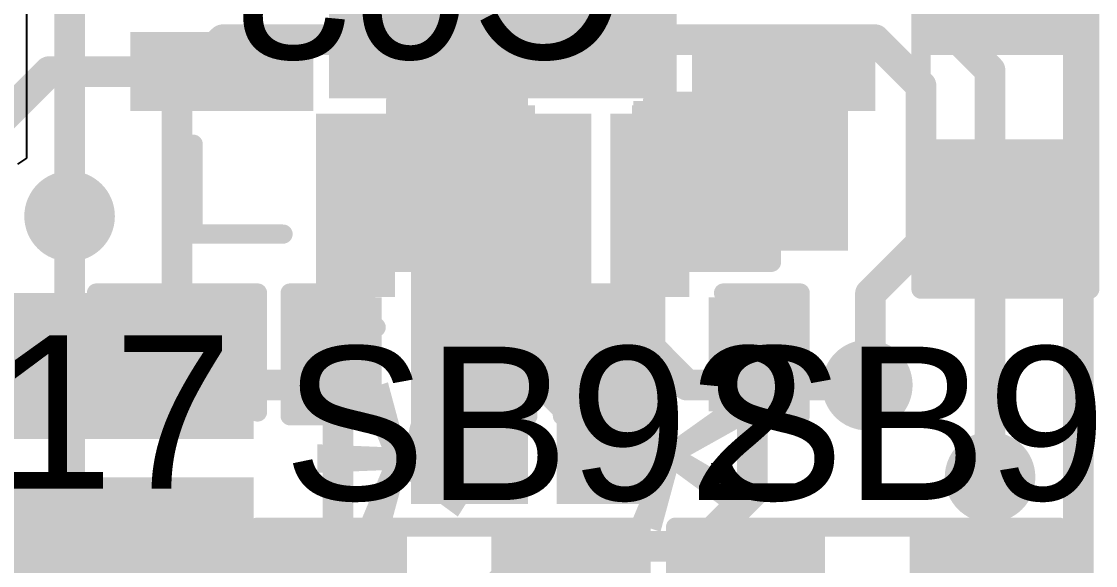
# Model space of a CAD drawing. Header units: millimetres. Extents: x -0.71 to 2.98, y -0.65 to 2.9.
# Drawn here: x 0.1605 to 0.4405, y 0.424 to 0.5657 of the extents above; entities that cross this region are included whole.
import ezdxf

# ---------------------------------------------------------------- set-up
doc = ezdxf.new("R2010")
doc.units = ezdxf.units.MM
doc.header["$MEASUREMENT"] = 0
for name, color, linetype in [('BottomLayer', 5, 'Continuous'), ('BottomOverlay', 54, 'Continuous'), ('BottomPaste', 16, 'Continuous'), ('BottomSolder', 6, 'Continuous'), ('Mechanical2', 216, 'Continuous'), ('TopLayer', 1, 'Continuous'), ('TopOverlay', 2, 'Continuous'), ('TopPaste', 8, 'Continuous'), ('TopSolder', 216, 'Continuous'), ('ViaHoleLayer', 16, 'Continuous')]:
    doc.layers.add(name, color=color, linetype=linetype)
doc.styles.add('Arial', font='', dxfattribs={"height": 0.2})
doc.styles.get('Arial').set_extended_font_data('Arial')

# ---------------------------------------------------------------- blocks, each defined once
blk = doc.blocks.new('16_TQFN__4X4__31')
at = {"layer": 'TopLayer'}
for points in [[(-0.04469, 0.05335), (-0.04469, 0.09311), (-0.03209, 0.09311), (-0.03209, 0.05335)], [(-0.01909, 0.05335), (-0.01909, 0.09311), (-0.0065, 0.09311), (-0.0065, 0.05335)], [(0.0065, 0.05335), (0.0065, 0.09311), (0.01909, 0.09311), (0.01909, 0.05335)], [(0.03209, 0.05335), (0.03209, 0.09311), (0.04469, 0.09311), (0.04469, 0.05335)], [(-0.09311, 0.04469), (-0.05335, 0.04469), (-0.05335, 0.03209), (-0.09311, 0.03209)], [(0.05335, 0.04469), (0.09311, 0.04469), (0.09311, 0.03209), (0.05335, 0.03209)], [(-0.04134, 0.04134), (0.04134, 0.04134), (0.04134, -0.04134), (-0.04134, -0.04134)], [(-0.09311, 0.01909), (-0.05335, 0.01909), (-0.05335, 0.0065), (-0.09311, 0.0065)], [(0.05335, 0.01909), (0.09311, 0.01909), (0.09311, 0.0065), (0.05335, 0.0065)], [(-0.09311, -0.0065), (-0.05335, -0.0065), (-0.05335, -0.01909), (-0.09311, -0.01909)], [(0.05335, -0.0065), (0.09311, -0.0065), (0.09311, -0.01909), (0.05335, -0.01909)], [(-0.09311, -0.03209), (-0.05335, -0.03209), (-0.05335, -0.04468), (-0.09311, -0.04468)], [(0.05335, -0.03209), (0.09311, -0.03209), (0.09311, -0.04468), (0.05335, -0.04468)], [(-0.04469, -0.09311), (-0.04469, -0.05335), (-0.03209, -0.05335), (-0.03209, -0.09311)], [(-0.01909, -0.09311), (-0.01909, -0.05335), (-0.0065, -0.05335), (-0.0065, -0.09311)], [(0.0065, -0.09311), (0.0065, -0.05335), (0.01909, -0.05335), (0.01909, -0.09311)], [(0.03209, -0.09311), (0.03209, -0.05335), (0.04469, -0.05335), (0.04469, -0.09311)]]:
    blk.add_hatch(color=1, dxfattribs=at).paths.add_polyline_path(points)
at = {"layer": 'TopPaste'}
for points in [[(-0.04469, 0.05335), (-0.04469, 0.09311), (-0.03209, 0.09311), (-0.03209, 0.05335)], [(-0.01909, 0.05335), (-0.01909, 0.09311), (-0.0065, 0.09311), (-0.0065, 0.05335)], [(0.0065, 0.05335), (0.0065, 0.09311), (0.01909, 0.09311), (0.01909, 0.05335)], [(0.03209, 0.05335), (0.03209, 0.09311), (0.04469, 0.09311), (0.04469, 0.05335)], [(-0.09311, 0.04469), (-0.05335, 0.04469), (-0.05335, 0.03209), (-0.09311, 0.03209)], [(0.05335, 0.04469), (0.09311, 0.04469), (0.09311, 0.03209), (0.05335, 0.03209)], [(-0.02598, 0.02598), (0.02598, 0.02598), (0.02598, -0.02598), (-0.02598, -0.02598)], [(-0.09311, 0.01909), (-0.05335, 0.01909), (-0.05335, 0.0065), (-0.09311, 0.0065)], [(0.05335, 0.01909), (0.09311, 0.01909), (0.09311, 0.0065), (0.05335, 0.0065)], [(-0.09311, -0.0065), (-0.05335, -0.0065), (-0.05335, -0.01909), (-0.09311, -0.01909)], [(0.05335, -0.0065), (0.09311, -0.0065), (0.09311, -0.01909), (0.05335, -0.01909)], [(-0.09311, -0.03209), (-0.05335, -0.03209), (-0.05335, -0.04468), (-0.09311, -0.04468)], [(0.05335, -0.03209), (0.09311, -0.03209), (0.09311, -0.04468), (0.05335, -0.04468)], [(-0.04469, -0.09311), (-0.04469, -0.05335), (-0.03209, -0.05335), (-0.03209, -0.09311)], [(-0.01909, -0.09311), (-0.01909, -0.05335), (-0.0065, -0.05335), (-0.0065, -0.09311)], [(0.0065, -0.09311), (0.0065, -0.05335), (0.01909, -0.05335), (0.01909, -0.09311)], [(0.03209, -0.09311), (0.03209, -0.05335), (0.04469, -0.05335), (0.04469, -0.09311)]]:
    blk.add_hatch(color=8, dxfattribs=at).paths.add_polyline_path(points)
at = {"layer": 'TopSolder'}
for points in [[(-0.04868, 0.04935), (-0.04868, 0.09711), (-0.02809, 0.09711), (-0.02809, 0.04935)], [(-0.02309, 0.04935), (-0.02309, 0.09711), (-0.0025, 0.09711), (-0.0025, 0.04935)], [(0.0025, 0.04935), (0.0025, 0.09711), (0.02309, 0.09711), (0.02309, 0.04935)], [(0.02809, 0.04935), (0.02809, 0.09711), (0.04868, 0.09711), (0.04868, 0.04935)], [(-0.09711, 0.04869), (-0.04935, 0.04869), (-0.04935, 0.02809), (-0.09711, 0.02809)], [(0.04935, 0.04869), (0.09711, 0.04869), (0.09711, 0.02809), (0.04935, 0.02809)], [(-0.04534, 0.04534), (0.04534, 0.04534), (0.04534, -0.04534), (-0.04534, -0.04534)], [(-0.09711, 0.02309), (-0.04935, 0.02309), (-0.04935, 0.0025), (-0.09711, 0.0025)], [(0.04935, 0.02309), (0.09711, 0.02309), (0.09711, 0.0025), (0.04935, 0.0025)], [(-0.09711, -0.0025), (-0.04935, -0.0025), (-0.04935, -0.02309), (-0.09711, -0.02309)], [(0.04935, -0.0025), (0.09711, -0.0025), (0.09711, -0.02309), (0.04935, -0.02309)], [(-0.09711, -0.02809), (-0.04935, -0.02809), (-0.04935, -0.04868), (-0.09711, -0.04868)], [(0.04935, -0.02809), (0.09711, -0.02809), (0.09711, -0.04868), (0.04935, -0.04868)], [(-0.04868, -0.09711), (-0.04868, -0.04935), (-0.02809, -0.04935), (-0.02809, -0.09711)], [(-0.02309, -0.09711), (-0.02309, -0.04935), (-0.0025, -0.04935), (-0.0025, -0.09711)], [(0.0025, -0.09711), (0.0025, -0.04935), (0.02309, -0.04935), (0.02309, -0.09711)], [(0.02809, -0.09711), (0.02809, -0.04935), (0.04868, -0.04935), (0.04868, -0.09711)]]:
    blk.add_hatch(color=216, dxfattribs=at).paths.add_polyline_path(points)
at = {"layer": 'TopOverlay', "const_width": 0.005}
for points in [[(-0.08071, 0.08071), (-0.08071, 0.05728)], [(-0.08071, 0.08071), (-0.05728, 0.08071)], [(0.05728, 0.08071), (0.08071, 0.08071)], [(0.08071, 0.08071), (0.08071, 0.05728)], [(-0.105, 0.043), (-0.1, 0.038)], [(-0.105, 0.043), (-0.105, 0.033)], [(-0.1, 0.038), (-0.105, 0.033)], [(-0.08071, -0.05728), (-0.08071, -0.08071)], [(0.08071, -0.05728), (0.08071, -0.08071)], [(-0.08071, -0.08071), (-0.05728, -0.08071)], [(0.05728, -0.08071), (0.08071, -0.08071)]]:
    blk.add_lwpolyline(points, dxfattribs=at)
at = {"layer": 'TopOverlay', "const_width": 0.0025}
for points in [[(-0.08196, 0.08071, 1), (-0.07946, 0.08071, 1)], [(-0.08196, 0.08071, 1), (-0.07946, 0.08071, 1)], [(-0.05853, 0.08071, 1), (-0.05603, 0.08071, 1)], [(0.05603, 0.08071, 1), (0.05853, 0.08071, 1)], [(0.07946, 0.08071, 1), (0.08196, 0.08071, 1)], [(0.07946, 0.08071, 1), (0.08196, 0.08071, 1)], [(-0.08196, 0.05728, 1), (-0.07946, 0.05728, 1)], [(0.07946, 0.05728, 1), (0.08196, 0.05728, 1)], [(-0.10625, 0.043, 1), (-0.10375, 0.043, 1)], [(-0.10625, 0.043, 1), (-0.10375, 0.043, 1)], [(-0.10125, 0.038, 1), (-0.09875, 0.038, 1)], [(-0.10125, 0.038, 1), (-0.09875, 0.038, 1)], [(-0.10625, 0.033, 1), (-0.10375, 0.033, 1)], [(-0.10625, 0.033, 1), (-0.10375, 0.033, 1)], [(-0.08196, -0.05728, 1), (-0.07946, -0.05728, 1)], [(0.07946, -0.05728, 1), (0.08196, -0.05728, 1)], [(-0.08196, -0.08071, 1), (-0.07946, -0.08071, 1)], [(-0.08196, -0.08071, 1), (-0.07946, -0.08071, 1)], [(-0.05853, -0.08071, 1), (-0.05603, -0.08071, 1)], [(0.05603, -0.08071, 1), (0.05853, -0.08071, 1)], [(0.07946, -0.08071, 1), (0.08196, -0.08071, 1)], [(0.07946, -0.08071, 1), (0.08196, -0.08071, 1)]]:
    blk.add_lwpolyline(points, format="xyb", close=True, dxfattribs=at)
blk = doc.blocks.new('SOLDER_BRIDGE_54')
at = {"layer": 'TopLayer'}
for points in [[(-0.045, -0.0175), (-0.045, 0.0175), (-0.015, 0.0175), (-0.015, -0.0175)], [(0.015, -0.0175), (0.015, 0.0175), (0.045, 0.0175), (0.045, -0.0175)]]:
    blk.add_hatch(color=1, dxfattribs=at).paths.add_polyline_path(points)
at = {"layer": 'TopPaste'}
for points in [[(-0.045, -0.0175), (-0.045, 0.0175), (-0.015, 0.0175), (-0.015, -0.0175)], [(0.015, -0.0175), (0.015, 0.0175), (0.045, 0.0175), (0.045, -0.0175)]]:
    blk.add_hatch(color=8, dxfattribs=at).paths.add_polyline_path(points)
at = {"layer": 'TopSolder'}
for points in [[(-0.049, -0.0215), (-0.049, 0.0215), (-0.011, 0.0215), (-0.011, -0.0215)], [(0.011, -0.0215), (0.011, 0.0215), (0.049, 0.0215), (0.049, -0.0215)]]:
    blk.add_hatch(color=216, dxfattribs=at).paths.add_polyline_path(points)
at = {"layer": 'TopOverlay', "const_width": 0.005}
for points in [[(0.05, 0.022), (-0.05, 0.022)], [(-0.05, 0.022), (-0.05, -0.022)], [(0.05, 0.022), (0.05, -0.022)], [(0.05, -0.022), (-0.05, -0.022)]]:
    blk.add_lwpolyline(points, dxfattribs=at)
at = {"layer": 'TopOverlay', "const_width": 0.0025}
for points in [[(-0.05125, 0.022, 1), (-0.04875, 0.022, 1)], [(-0.05125, 0.022, 1), (-0.04875, 0.022, 1)], [(0.04875, 0.022, 1), (0.05125, 0.022, 1)], [(0.04875, 0.022, 1), (0.05125, 0.022, 1)], [(-0.05125, -0.022, 1), (-0.04875, -0.022, 1)], [(-0.05125, -0.022, 1), (-0.04875, -0.022, 1)], [(0.04875, -0.022, 1), (0.05125, -0.022, 1)], [(0.04875, -0.022, 1), (0.05125, -0.022, 1)]]:
    blk.add_lwpolyline(points, format="xyb", close=True, dxfattribs=at)
blk = doc.blocks.new('SOLDER_BRIDGE_56')
at = {"layer": 'TopLayer'}
for points in [[(-0.045, -0.0175), (-0.045, 0.0175), (-0.015, 0.0175), (-0.015, -0.0175)], [(0.015, -0.0175), (0.015, 0.0175), (0.045, 0.0175), (0.045, -0.0175)]]:
    blk.add_hatch(color=1, dxfattribs=at).paths.add_polyline_path(points)
at = {"layer": 'TopPaste'}
for points in [[(-0.045, -0.0175), (-0.045, 0.0175), (-0.015, 0.0175), (-0.015, -0.0175)], [(0.015, -0.0175), (0.015, 0.0175), (0.045, 0.0175), (0.045, -0.0175)]]:
    blk.add_hatch(color=8, dxfattribs=at).paths.add_polyline_path(points)
at = {"layer": 'TopSolder'}
for points in [[(-0.049, -0.0215), (-0.049, 0.0215), (-0.011, 0.0215), (-0.011, -0.0215)], [(0.011, -0.0215), (0.011, 0.0215), (0.049, 0.0215), (0.049, -0.0215)]]:
    blk.add_hatch(color=216, dxfattribs=at).paths.add_polyline_path(points)
at = {"layer": 'TopOverlay', "const_width": 0.005}
for points in [[(-0.05, 0.022), (0.05, 0.022)], [(-0.05, -0.022), (-0.05, 0.022)], [(0.05, -0.022), (0.05, 0.022)], [(-0.05, -0.022), (0.05, -0.022)]]:
    blk.add_lwpolyline(points, dxfattribs=at)
at = {"layer": 'TopOverlay', "const_width": 0.0025}
for points in [[(-0.05125, 0.022, 1), (-0.04875, 0.022, 1)], [(-0.05125, 0.022, 1), (-0.04875, 0.022, 1)], [(0.04875, 0.022, 1), (0.05125, 0.022, 1)], [(0.04875, 0.022, 1), (0.05125, 0.022, 1)], [(-0.05125, -0.022, 1), (-0.04875, -0.022, 1)], [(-0.05125, -0.022, 1), (-0.04875, -0.022, 1)], [(0.04875, -0.022, 1), (0.05125, -0.022, 1)], [(0.04875, -0.022, 1), (0.05125, -0.022, 1)]]:
    blk.add_lwpolyline(points, format="xyb", close=True, dxfattribs=at)
blk = doc.blocks.new('CAP_0402_B_137')
at = {"layer": 'BottomLayer'}
for points in [[(-0.0095, 0.0125), (-0.0095, -0.0125), (-0.0275, -0.0125), (-0.0275, 0.0125)], [(0.0275, 0.0125), (0.0275, -0.0125), (0.0095, -0.0125), (0.0095, 0.0125)]]:
    blk.add_hatch(color=5, dxfattribs=at).paths.add_polyline_path(points)
at = {"layer": 'BottomPaste'}
for points in [[(-0.0095, 0.0125), (-0.0095, -0.0125), (-0.0275, -0.0125), (-0.0275, 0.0125)], [(0.0275, 0.0125), (0.0275, -0.0125), (0.0095, -0.0125), (0.0095, 0.0125)]]:
    blk.add_hatch(color=16, dxfattribs=at).paths.add_polyline_path(points)
at = {"layer": 'BottomSolder'}
for points in [[(-0.00714, 0.01486), (-0.00714, -0.01486), (-0.02986, -0.01486), (-0.02986, 0.01486)], [(0.02986, 0.01486), (0.02986, -0.01486), (0.00714, -0.01486), (0.00714, 0.01486)]]:
    blk.add_hatch(color=6, dxfattribs=at).paths.add_polyline_path(points)
at = {"layer": 'BottomOverlay', "const_width": 0.005}
for points in [[(-0.011, 0.016), (-0.031, 0.016)], [(-0.031, -0.016), (-0.031, 0.016)], [(0.031, 0.016), (0.011, 0.016)], [(0.031, -0.016), (0.031, 0.016)], [(-0.011, -0.016), (-0.031, -0.016)], [(0.031, -0.016), (0.011, -0.016)]]:
    blk.add_lwpolyline(points, dxfattribs=at)
at = {"layer": 'BottomOverlay', "const_width": 0.0025}
for points in [[(-0.03225, 0.016, 1), (-0.02975, 0.016, 1)], [(-0.03225, 0.016, 1), (-0.02975, 0.016, 1)], [(-0.01225, 0.016, 1), (-0.00975, 0.016, 1)], [(0.00975, 0.016, 1), (0.01225, 0.016, 1)], [(0.02975, 0.016, 1), (0.03225, 0.016, 1)], [(0.02975, 0.016, 1), (0.03225, 0.016, 1)], [(-0.03225, -0.016, 1), (-0.02975, -0.016, 1)], [(-0.03225, -0.016, 1), (-0.02975, -0.016, 1)], [(-0.01225, -0.016, 1), (-0.00975, -0.016, 1)], [(0.00975, -0.016, 1), (0.01225, -0.016, 1)], [(0.02975, -0.016, 1), (0.03225, -0.016, 1)], [(0.02975, -0.016, 1), (0.03225, -0.016, 1)]]:
    blk.add_lwpolyline(points, format="xyb", close=True, dxfattribs=at)
blk = doc.blocks.new('CAP_0603_B_138')
at = {"layer": 'BottomLayer'}
for points in [[(-0.045, -0.0175), (-0.045, 0.0175), (-0.015, 0.0175), (-0.015, -0.0175)], [(0.015, -0.0175), (0.015, 0.0175), (0.045, 0.0175), (0.045, -0.0175)]]:
    blk.add_hatch(color=5, dxfattribs=at).paths.add_polyline_path(points)
at = {"layer": 'BottomPaste'}
for points in [[(-0.045, -0.0175), (-0.045, 0.0175), (-0.015, 0.0175), (-0.015, -0.0175)], [(0.015, -0.0175), (0.015, 0.0175), (0.045, 0.0175), (0.045, -0.0175)]]:
    blk.add_hatch(color=16, dxfattribs=at).paths.add_polyline_path(points)
at = {"layer": 'BottomSolder'}
for points in [[(-0.04736, -0.01986), (-0.04736, 0.01986), (-0.01264, 0.01986), (-0.01264, -0.01986)], [(0.01264, -0.01986), (0.01264, 0.01986), (0.04736, 0.01986), (0.04736, -0.01986)]]:
    blk.add_hatch(color=6, dxfattribs=at).paths.add_polyline_path(points)
at = {"layer": 'BottomOverlay', "const_width": 0.005}
for points in [[(-0.018, 0.021), (-0.049, 0.021)], [(-0.049, -0.021), (-0.049, 0.021)], [(0.049, 0.021), (0.018, 0.021)], [(0.049, -0.021), (0.049, 0.021)], [(-0.018, -0.021), (-0.049, -0.021)], [(0.049, -0.021), (0.018, -0.021)]]:
    blk.add_lwpolyline(points, dxfattribs=at)
at = {"layer": 'BottomOverlay', "const_width": 0.0025}
for points in [[(-0.05025, 0.021, 1), (-0.04775, 0.021, 1)], [(-0.05025, 0.021, 1), (-0.04775, 0.021, 1)], [(-0.01925, 0.021, 1), (-0.01675, 0.021, 1)], [(0.01675, 0.021, 1), (0.01925, 0.021, 1)], [(0.04775, 0.021, 1), (0.05025, 0.021, 1)], [(0.04775, 0.021, 1), (0.05025, 0.021, 1)], [(-0.05025, -0.021, 1), (-0.04775, -0.021, 1)], [(-0.05025, -0.021, 1), (-0.04775, -0.021, 1)], [(-0.01925, -0.021, 1), (-0.01675, -0.021, 1)], [(0.01675, -0.021, 1), (0.01925, -0.021, 1)], [(0.04775, -0.021, 1), (0.05025, -0.021, 1)], [(0.04775, -0.021, 1), (0.05025, -0.021, 1)]]:
    blk.add_lwpolyline(points, format="xyb", close=True, dxfattribs=at)
blk = doc.blocks.new('CAP_0402_B_195')
at = {"layer": 'BottomLayer'}
for points in [[(-0.0095, 0.0125), (-0.0095, -0.0125), (-0.0275, -0.0125), (-0.0275, 0.0125)], [(0.0275, 0.0125), (0.0275, -0.0125), (0.0095, -0.0125), (0.0095, 0.0125)]]:
    blk.add_hatch(color=5, dxfattribs=at).paths.add_polyline_path(points)
at = {"layer": 'BottomPaste'}
for points in [[(-0.0095, 0.0125), (-0.0095, -0.0125), (-0.0275, -0.0125), (-0.0275, 0.0125)], [(0.0275, 0.0125), (0.0275, -0.0125), (0.0095, -0.0125), (0.0095, 0.0125)]]:
    blk.add_hatch(color=16, dxfattribs=at).paths.add_polyline_path(points)
at = {"layer": 'BottomSolder'}
for points in [[(-0.00714, 0.01486), (-0.00714, -0.01486), (-0.02986, -0.01486), (-0.02986, 0.01486)], [(0.02986, 0.01486), (0.02986, -0.01486), (0.00714, -0.01486), (0.00714, 0.01486)]]:
    blk.add_hatch(color=6, dxfattribs=at).paths.add_polyline_path(points)
at = {"layer": 'BottomOverlay', "const_width": 0.005}
for points in [[(-0.031, 0.016), (-0.031, -0.016)], [(-0.011, 0.016), (-0.031, 0.016)], [(0.031, 0.016), (0.011, 0.016)], [(0.031, 0.016), (0.031, -0.016)], [(-0.011, -0.016), (-0.031, -0.016)], [(0.031, -0.016), (0.011, -0.016)]]:
    blk.add_lwpolyline(points, dxfattribs=at)
at = {"layer": 'BottomOverlay', "const_width": 0.0025}
for points in [[(-0.03225, 0.016, 1), (-0.02975, 0.016, 1)], [(-0.03225, 0.016, 1), (-0.02975, 0.016, 1)], [(-0.01225, 0.016, 1), (-0.00975, 0.016, 1)], [(0.00975, 0.016, 1), (0.01225, 0.016, 1)], [(0.02975, 0.016, 1), (0.03225, 0.016, 1)], [(0.02975, 0.016, 1), (0.03225, 0.016, 1)], [(-0.03225, -0.016, 1), (-0.02975, -0.016, 1)], [(-0.03225, -0.016, 1), (-0.02975, -0.016, 1)], [(-0.01225, -0.016, 1), (-0.00975, -0.016, 1)], [(0.00975, -0.016, 1), (0.01225, -0.016, 1)], [(0.02975, -0.016, 1), (0.03225, -0.016, 1)], [(0.02975, -0.016, 1), (0.03225, -0.016, 1)]]:
    blk.add_lwpolyline(points, format="xyb", close=True, dxfattribs=at)
blk = doc.blocks.new('SOLDER_BRIDGE_267')
at = {"layer": 'TopLayer'}
for points in [[(-0.045, -0.0175), (-0.045, 0.0175), (-0.015, 0.0175), (-0.015, -0.0175)], [(0.015, -0.0175), (0.015, 0.0175), (0.045, 0.0175), (0.045, -0.0175)]]:
    blk.add_hatch(color=1, dxfattribs=at).paths.add_polyline_path(points)
at = {"layer": 'TopPaste'}
for points in [[(-0.045, -0.0175), (-0.045, 0.0175), (-0.015, 0.0175), (-0.015, -0.0175)], [(0.015, -0.0175), (0.015, 0.0175), (0.045, 0.0175), (0.045, -0.0175)]]:
    blk.add_hatch(color=8, dxfattribs=at).paths.add_polyline_path(points)
at = {"layer": 'TopSolder'}
for points in [[(-0.049, -0.0215), (-0.049, 0.0215), (-0.011, 0.0215), (-0.011, -0.0215)], [(0.011, -0.0215), (0.011, 0.0215), (0.049, 0.0215), (0.049, -0.0215)]]:
    blk.add_hatch(color=216, dxfattribs=at).paths.add_polyline_path(points)
at = {"layer": 'TopOverlay', "const_width": 0.005}
for points in [[(-0.05, 0.022), (-0.05, -0.022)], [(-0.05, 0.022), (0.05, 0.022)], [(0.05, 0.022), (0.05, -0.022)], [(-0.05, -0.022), (0.05, -0.022)]]:
    blk.add_lwpolyline(points, dxfattribs=at)
at = {"layer": 'TopOverlay', "const_width": 0.0025}
for points in [[(-0.05125, 0.022, 1), (-0.04875, 0.022, 1)], [(-0.05125, 0.022, 1), (-0.04875, 0.022, 1)], [(0.04875, 0.022, 1), (0.05125, 0.022, 1)], [(0.04875, 0.022, 1), (0.05125, 0.022, 1)], [(-0.05125, -0.022, 1), (-0.04875, -0.022, 1)], [(-0.05125, -0.022, 1), (-0.04875, -0.022, 1)], [(0.04875, -0.022, 1), (0.05125, -0.022, 1)], [(0.04875, -0.022, 1), (0.05125, -0.022, 1)]]:
    blk.add_lwpolyline(points, format="xyb", close=True, dxfattribs=at)
blk = doc.blocks.new('CAP_0402_B_302')
at = {"layer": 'BottomLayer'}
for points in [[(-0.0095, 0.0125), (-0.0095, -0.0125), (-0.0275, -0.0125), (-0.0275, 0.0125)], [(0.0275, 0.0125), (0.0275, -0.0125), (0.0095, -0.0125), (0.0095, 0.0125)]]:
    blk.add_hatch(color=5, dxfattribs=at).paths.add_polyline_path(points)
at = {"layer": 'BottomPaste'}
for points in [[(-0.0095, 0.0125), (-0.0095, -0.0125), (-0.0275, -0.0125), (-0.0275, 0.0125)], [(0.0275, 0.0125), (0.0275, -0.0125), (0.0095, -0.0125), (0.0095, 0.0125)]]:
    blk.add_hatch(color=16, dxfattribs=at).paths.add_polyline_path(points)
at = {"layer": 'BottomSolder'}
for points in [[(-0.00714, 0.01486), (-0.00714, -0.01486), (-0.02986, -0.01486), (-0.02986, 0.01486)], [(0.02986, 0.01486), (0.02986, -0.01486), (0.00714, -0.01486), (0.00714, 0.01486)]]:
    blk.add_hatch(color=6, dxfattribs=at).paths.add_polyline_path(points)
at = {"layer": 'BottomOverlay', "const_width": 0.005}
for points in [[(-0.031, 0.016), (-0.031, -0.016)], [(-0.011, 0.016), (-0.031, 0.016)], [(0.031, 0.016), (0.011, 0.016)], [(0.031, 0.016), (0.031, -0.016)], [(-0.011, -0.016), (-0.031, -0.016)], [(0.031, -0.016), (0.011, -0.016)]]:
    blk.add_lwpolyline(points, dxfattribs=at)
at = {"layer": 'BottomOverlay', "const_width": 0.0025}
for points in [[(-0.03225, 0.016, 1), (-0.02975, 0.016, 1)], [(-0.03225, 0.016, 1), (-0.02975, 0.016, 1)], [(-0.01225, 0.016, 1), (-0.00975, 0.016, 1)], [(0.00975, 0.016, 1), (0.01225, 0.016, 1)], [(0.02975, 0.016, 1), (0.03225, 0.016, 1)], [(0.02975, 0.016, 1), (0.03225, 0.016, 1)], [(-0.03225, -0.016, 1), (-0.02975, -0.016, 1)], [(-0.03225, -0.016, 1), (-0.02975, -0.016, 1)], [(-0.01225, -0.016, 1), (-0.00975, -0.016, 1)], [(0.00975, -0.016, 1), (0.01225, -0.016, 1)], [(0.02975, -0.016, 1), (0.03225, -0.016, 1)], [(0.02975, -0.016, 1), (0.03225, -0.016, 1)]]:
    blk.add_lwpolyline(points, format="xyb", close=True, dxfattribs=at)
blk = doc.blocks.new('CAP_0603_B_304')
at = {"layer": 'BottomLayer'}
for points in [[(-0.045, -0.0175), (-0.045, 0.0175), (-0.015, 0.0175), (-0.015, -0.0175)], [(0.015, -0.0175), (0.015, 0.0175), (0.045, 0.0175), (0.045, -0.0175)]]:
    blk.add_hatch(color=5, dxfattribs=at).paths.add_polyline_path(points)
at = {"layer": 'BottomPaste'}
for points in [[(-0.045, -0.0175), (-0.045, 0.0175), (-0.015, 0.0175), (-0.015, -0.0175)], [(0.015, -0.0175), (0.015, 0.0175), (0.045, 0.0175), (0.045, -0.0175)]]:
    blk.add_hatch(color=16, dxfattribs=at).paths.add_polyline_path(points)
at = {"layer": 'BottomSolder'}
for points in [[(-0.04736, -0.01986), (-0.04736, 0.01986), (-0.01264, 0.01986), (-0.01264, -0.01986)], [(0.01264, -0.01986), (0.01264, 0.01986), (0.04736, 0.01986), (0.04736, -0.01986)]]:
    blk.add_hatch(color=6, dxfattribs=at).paths.add_polyline_path(points)
at = {"layer": 'BottomOverlay', "const_width": 0.005}
for points in [[(-0.049, 0.021), (-0.049, -0.021)], [(-0.018, 0.021), (-0.049, 0.021)], [(0.049, 0.021), (0.018, 0.021)], [(0.049, 0.021), (0.049, -0.021)], [(-0.018, -0.021), (-0.049, -0.021)], [(0.049, -0.021), (0.018, -0.021)]]:
    blk.add_lwpolyline(points, dxfattribs=at)
at = {"layer": 'BottomOverlay', "const_width": 0.0025}
for points in [[(-0.05025, 0.021, 1), (-0.04775, 0.021, 1)], [(-0.05025, 0.021, 1), (-0.04775, 0.021, 1)], [(-0.01925, 0.021, 1), (-0.01675, 0.021, 1)], [(0.01675, 0.021, 1), (0.01925, 0.021, 1)], [(0.04775, 0.021, 1), (0.05025, 0.021, 1)], [(0.04775, 0.021, 1), (0.05025, 0.021, 1)], [(-0.05025, -0.021, 1), (-0.04775, -0.021, 1)], [(-0.05025, -0.021, 1), (-0.04775, -0.021, 1)], [(-0.01925, -0.021, 1), (-0.01675, -0.021, 1)], [(0.01675, -0.021, 1), (0.01925, -0.021, 1)], [(0.04775, -0.021, 1), (0.05025, -0.021, 1)], [(0.04775, -0.021, 1), (0.05025, -0.021, 1)]]:
    blk.add_lwpolyline(points, format="xyb", close=True, dxfattribs=at)

msp = doc.modelspace()

# ---------------------------------------------------------------- hatches: boundary and pattern name
at = {"layer": 'BottomLayer'}
for points in [[(0.262, 0.44), (0.2925, 0.44), (0.2925, 0.546), (0.262, 0.546)], [(0.32, 0.506), (0.376, 0.506), (0.376, 0.545), (0.32, 0.545)], [(0, 0.457), (0.221, 0.457), (0.221, 0.495), (0, 0.495)], [(0.3, 0.44), (0.326, 0.44), (0.326, 0.492), (0.3, 0.492)], [(0.14, 0.4), (0.221, 0.4), (0.221, 0.447), (0.14, 0.447)], [(-0.123, 0.396), (0.221, 0.396), (0.221, 0.433), (-0.123, 0.433)]]:
    msp.add_hatch(color=5, dxfattribs=at).paths.add_polyline_path(points)
h = msp.add_hatch(color=5, dxfattribs=at)
edge = h.paths.add_edge_path()
edge.add_arc((0.35917, 0.52517), 0.01181, 0, 360)
h = msp.add_hatch(color=5, dxfattribs=at)
edge = h.paths.add_edge_path()
edge.add_arc((0.173, 0.515), 0.01181, 0, 360)
h = msp.add_hatch(color=5, dxfattribs=at)
edge = h.paths.add_edge_path()
edge.add_arc((0.19888, 0.472), 0.01181, 0, 360)
h = msp.add_hatch(color=5, dxfattribs=at)
edge = h.paths.add_edge_path()
edge.add_arc((0.381, 0.471), 0.01181, 0, 360)
h = msp.add_hatch(color=5, dxfattribs=at)
edge = h.paths.add_edge_path()
edge.add_arc((0.27314, 0.45714), 0.01181, 0, 360)
h = msp.add_hatch(color=5, dxfattribs=at)
edge = h.paths.add_edge_path()
edge.add_arc((0.313, 0.455), 0.01181, 0, 360)
h = msp.add_hatch(color=5, dxfattribs=at)
edge = h.paths.add_edge_path()
edge.add_arc((0.413, 0.447), 0.01181, 0, 360)
at = {"layer": 'BottomSolder'}
h = msp.add_hatch(color=6, dxfattribs=at)
edge = h.paths.add_edge_path()
edge.add_arc((0.35917, 0.52517), 0.00791, 0, 360)
h = msp.add_hatch(color=6, dxfattribs=at)
edge = h.paths.add_edge_path()
edge.add_arc((0.173, 0.515), 0.00791, 0, 360)
h = msp.add_hatch(color=6, dxfattribs=at)
edge = h.paths.add_edge_path()
edge.add_arc((0.19888, 0.472), 0.00791, 0, 360)
h = msp.add_hatch(color=6, dxfattribs=at)
edge = h.paths.add_edge_path()
edge.add_arc((0.381, 0.471), 0.00791, 0, 360)
h = msp.add_hatch(color=6, dxfattribs=at)
edge = h.paths.add_edge_path()
edge.add_arc((0.27314, 0.45714), 0.00791, 0, 360)
h = msp.add_hatch(color=6, dxfattribs=at)
edge = h.paths.add_edge_path()
edge.add_arc((0.313, 0.455), 0.00791, 0, 360)
h = msp.add_hatch(color=6, dxfattribs=at)
edge = h.paths.add_edge_path()
edge.add_arc((0.413, 0.447), 0.00791, 0, 360)
at = {"layer": 'TopLayer'}
h = msp.add_hatch(color=1, dxfattribs=at)
edge = h.paths.add_edge_path()
edge.add_arc((0.35917, 0.52517), 0.01181, 0, 360)
h = msp.add_hatch(color=1, dxfattribs=at)
edge = h.paths.add_edge_path()
edge.add_arc((0.173, 0.515), 0.01181, 0, 360)
h = msp.add_hatch(color=1, dxfattribs=at)
edge = h.paths.add_edge_path()
edge.add_arc((0.19888, 0.472), 0.01181, 0, 360)
h = msp.add_hatch(color=1, dxfattribs=at)
edge = h.paths.add_edge_path()
edge.add_arc((0.381, 0.471), 0.01181, 0, 360)
h = msp.add_hatch(color=1, dxfattribs=at)
edge = h.paths.add_edge_path()
edge.add_arc((0.27314, 0.45714), 0.01181, 0, 360)
h = msp.add_hatch(color=1, dxfattribs=at)
edge = h.paths.add_edge_path()
edge.add_arc((0.313, 0.455), 0.01181, 0, 360)
h = msp.add_hatch(color=1, dxfattribs=at)
edge = h.paths.add_edge_path()
edge.add_arc((0.413, 0.447), 0.01181, 0, 360)
at = {"layer": 'TopSolder'}
h = msp.add_hatch(color=216, dxfattribs=at)
edge = h.paths.add_edge_path()
edge.add_arc((0.35917, 0.52517), 0.00791, 0, 360)
h = msp.add_hatch(color=216, dxfattribs=at)
edge = h.paths.add_edge_path()
edge.add_arc((0.173, 0.515), 0.00791, 0, 360)
h = msp.add_hatch(color=216, dxfattribs=at)
edge = h.paths.add_edge_path()
edge.add_arc((0.19888, 0.472), 0.00791, 0, 360)
h = msp.add_hatch(color=216, dxfattribs=at)
edge = h.paths.add_edge_path()
edge.add_arc((0.381, 0.471), 0.00791, 0, 360)
h = msp.add_hatch(color=216, dxfattribs=at)
edge = h.paths.add_edge_path()
edge.add_arc((0.27314, 0.45714), 0.00791, 0, 360)
h = msp.add_hatch(color=216, dxfattribs=at)
edge = h.paths.add_edge_path()
edge.add_arc((0.313, 0.455), 0.00791, 0, 360)
h = msp.add_hatch(color=216, dxfattribs=at)
edge = h.paths.add_edge_path()
edge.add_arc((0.413, 0.447), 0.00791, 0, 360)
at = {"layer": 'ViaHoleLayer'}
h = msp.add_hatch(color=16, dxfattribs=at)
edge = h.paths.add_edge_path()
edge.add_arc((0.35917, 0.52517), 0.00591, 0, 360)
h = msp.add_hatch(color=16, dxfattribs=at)
edge = h.paths.add_edge_path()
edge.add_arc((0.173, 0.515), 0.00591, 0, 360)
h = msp.add_hatch(color=16, dxfattribs=at)
edge = h.paths.add_edge_path()
edge.add_arc((0.19888, 0.472), 0.00591, 0, 360)
h = msp.add_hatch(color=16, dxfattribs=at)
edge = h.paths.add_edge_path()
edge.add_arc((0.381, 0.471), 0.00591, 0, 360)
h = msp.add_hatch(color=16, dxfattribs=at)
edge = h.paths.add_edge_path()
edge.add_arc((0.27314, 0.45714), 0.00591, 0, 360)
h = msp.add_hatch(color=16, dxfattribs=at)
edge = h.paths.add_edge_path()
edge.add_arc((0.313, 0.455), 0.00591, 0, 360)
h = msp.add_hatch(color=16, dxfattribs=at)
edge = h.paths.add_edge_path()
edge.add_arc((0.413, 0.447), 0.00591, 0, 360)

# ---------------------------------------------------------------- linework, layer by layer
at = {"layer": 'BottomLayer'}
for p, q in [((0.16178, 0.58631), (0.16178, 0.53013)), ((0.16178, 0.53013), (0.15944, 0.52856))]:
    msp.add_line(p, q, dxfattribs=at)
at = {"layer": 'BottomLayer', "const_width": 0.008}
for points in [[(0.436, 0.433), (0.436, 0.61146)], [(0.173, 0.515), (0.173, 0.58631)], [(0.385, 0.581), (0.413, 0.553)], [(0.201, 0.549), (0.213, 0.561)], [(0.213, 0.561), (0.383, 0.561)], [(0.383, 0.561), (0.395, 0.549)], [(0.413, 0.447), (0.413, 0.553)], [(0.201, 0.476), (0.201, 0.549)], [(0.395, 0.508), (0.395, 0.549)], [(0.38181, 0.49481), (0.395, 0.508)], [(0.38181, 0.47181), (0.38181, 0.49481)], [(0.243, 0.372), (0.243, 0.479)], [(0.351, 0.443), (0.351, 0.479)], [(0.381, 0.471), (0.38181, 0.47181)], [(0.337, 0.429), (0.351, 0.443)], [(0.411, 0.408), (0.436, 0.433)], [(0.277, 0.411), (0.295, 0.429)], [(0.295, 0.429), (0.337, 0.429)]]:
    msp.add_lwpolyline(points, dxfattribs=at)
at = {"layer": 'BottomLayer', "const_width": 0.004}
for points in [[(0.211, 0.561, 1), (0.215, 0.561, 1)], [(0.211, 0.561, 1), (0.215, 0.561, 1)], [(0.381, 0.561, 1), (0.385, 0.561, 1)], [(0.381, 0.561, 1), (0.385, 0.561, 1)], [(0.411, 0.553, 1), (0.415, 0.553, 1)], [(0.411, 0.553, 1), (0.415, 0.553, 1)], [(0.199, 0.549, 1), (0.203, 0.549, 1)], [(0.199, 0.549, 1), (0.203, 0.549, 1)], [(0.393, 0.549, 1), (0.397, 0.549, 1)], [(0.393, 0.549, 1), (0.397, 0.549, 1)], [(0.171, 0.515, 1), (0.175, 0.515, 1)], [(0.393, 0.508, 1), (0.397, 0.508, 1)], [(0.393, 0.508, 1), (0.397, 0.508, 1)], [(0.37981, 0.49481, 1), (0.38381, 0.49481, 1)], [(0.37981, 0.49481, 1), (0.38381, 0.49481, 1)], [(0.241, 0.479, 1), (0.245, 0.479, 1)], [(0.349, 0.479, 1), (0.353, 0.479, 1)], [(0.199, 0.476, 1), (0.203, 0.476, 1)], [(0.379, 0.471, 1), (0.383, 0.471, 1)], [(0.37981, 0.47181, 1), (0.38381, 0.47181, 1)], [(0.37981, 0.47181, 1), (0.38381, 0.47181, 1)], [(0.411, 0.447, 1), (0.415, 0.447, 1)], [(0.349, 0.443, 1), (0.353, 0.443, 1)], [(0.349, 0.443, 1), (0.353, 0.443, 1)], [(0.434, 0.433, 1), (0.438, 0.433, 1)], [(0.434, 0.433, 1), (0.438, 0.433, 1)], [(0.293, 0.429, 1), (0.297, 0.429, 1)], [(0.293, 0.429, 1), (0.297, 0.429, 1)], [(0.335, 0.429, 1), (0.339, 0.429, 1)], [(0.335, 0.429, 1), (0.339, 0.429, 1)]]:
    msp.add_lwpolyline(points, format="xyb", close=True, dxfattribs=at)
at = {"layer": 'Mechanical2', "const_width": 0.01}
msp.add_lwpolyline([(2.97335, 1.12706, 1), (-0.56996, 1.12706, 1)], format="xyb", close=True, dxfattribs=at)
at = {"layer": 'TopLayer', "const_width": 0.008}
for points in [[(0.146, 0.531), (0.16768, 0.55268)], [(0.16768, 0.55268), (0.21271, 0.55268)], [(0.35917, 0.52517), (0.35917, 0.55268)], [(0.24755, 0.48068), (0.24755, 0.51783)], [(0.27314, 0.45714), (0.27314, 0.51783)], [(0.29873, 0.46927), (0.29873, 0.51783)], [(0.32432, 0.48068), (0.32432, 0.51783)], [(0.173, 0.401), (0.173, 0.515)], [(0.417, 0.516), (0.428, 0.505)], [(0.428, 0.505), (0.43131, 0.505)], [(0.43131, 0.505), (0.436, 0.50031)], [(0.436, 0.383), (0.436, 0.50031)], [(0.23788, 0.471), (0.24755, 0.48068)], [(0.32432, 0.48068), (0.334, 0.471)], [(0.19888, 0.471), (0.23788, 0.471)], [(0.334, 0.471), (0.381, 0.471)], [(0.29873, 0.46927), (0.313, 0.455)], [(0.413, 0.414), (0.413, 0.447)]]:
    msp.add_lwpolyline(points, dxfattribs=at)
at = {"layer": 'TopLayer', "const_width": 0.004}
for points in [[(0.16568, 0.55268, 1), (0.16968, 0.55268, 1)], [(0.16568, 0.55268, 1), (0.16968, 0.55268, 1)], [(0.21071, 0.55268, 1), (0.21471, 0.55268, 1)], [(0.35717, 0.55268, 1), (0.36117, 0.55268, 1)], [(0.35717, 0.52517, 1), (0.36117, 0.52517, 1)], [(0.24555, 0.51783, 1), (0.24955, 0.51783, 1)], [(0.27114, 0.51783, 1), (0.27514, 0.51783, 1)], [(0.29673, 0.51783, 1), (0.30073, 0.51783, 1)], [(0.32232, 0.51783, 1), (0.32632, 0.51783, 1)], [(0.171, 0.515, 1), (0.175, 0.515, 1)], [(0.415, 0.516, 1), (0.419, 0.516, 1)], [(0.426, 0.505, 1), (0.43, 0.505, 1)], [(0.426, 0.505, 1), (0.43, 0.505, 1)], [(0.42931, 0.505, 1), (0.43331, 0.505, 1)], [(0.42931, 0.505, 1), (0.43331, 0.505, 1)], [(0.434, 0.50031, 1), (0.438, 0.50031, 1)], [(0.434, 0.50031, 1), (0.438, 0.50031, 1)], [(0.24555, 0.48068, 1), (0.24955, 0.48068, 1)], [(0.24555, 0.48068, 1), (0.24955, 0.48068, 1)], [(0.32232, 0.48068, 1), (0.32632, 0.48068, 1)], [(0.32232, 0.48068, 1), (0.32632, 0.48068, 1)], [(0.19688, 0.471, 1), (0.20088, 0.471, 1)], [(0.23588, 0.471, 1), (0.23988, 0.471, 1)], [(0.23588, 0.471, 1), (0.23988, 0.471, 1)], [(0.332, 0.471, 1), (0.336, 0.471, 1)], [(0.332, 0.471, 1), (0.336, 0.471, 1)], [(0.379, 0.471, 1), (0.383, 0.471, 1)], [(0.29673, 0.46927, 1), (0.30073, 0.46927, 1)], [(0.29673, 0.46927, 1), (0.30073, 0.46927, 1)], [(0.27114, 0.45714, 1), (0.27514, 0.45714, 1)], [(0.311, 0.455, 1), (0.315, 0.455, 1)], [(0.411, 0.447, 1), (0.415, 0.447, 1)]]:
    msp.add_lwpolyline(points, format="xyb", close=True, dxfattribs=at)

# ---------------------------------------------------------------- block references
for name, p, rotation in [('16_TQFN__4X4__31', (0.28594, 0.59106), 90), ('SOLDER_BRIDGE_267', (0.417, 0.546), 90), ('CAP_0603_B_304', (0.307, 0.524), 180), ('CAP_0603_B_138', (0.201, 0.446), 270), ('CAP_0402_B_302', (0.2615, 0.479), 180), ('CAP_0402_B_195', (0.3325, 0.479), 180), ('CAP_0402_B_137', (0.156, 0.452), 270), ('SOLDER_BRIDGE_54', (0.381, 0.412), 180)]:
    msp.add_blockref(name, p, dxfattribs=dict(rotation=rotation))
msp.add_blockref('SOLDER_BRIDGE_56', (0.272, 0.412))

# ---------------------------------------------------------------- texts
at = {"layer": 'BottomOverlay', "style": 'Arial', "text_generation_flag": 2}
msp.add_text('C63', height=0.04, dxfattribs=at).set_placement((0.31832, 0.55601))
at = {"layer": 'BottomOverlay', "style": 'Arial'}
for p in [(0.31761, 0.42999), (0.38868, 0.431)]:
    msp.add_text('*', height=0.08, rotation=90, dxfattribs=at).set_placement(p)
at = {"layer": 'TopOverlay', "style": 'Arial'}
for s, p in [('U17', (0.11302, 0.44401)), ('SB92', (0.22869, 0.44105)), ('SB94', (0.33768, 0.44105))]:
    msp.add_text(s, height=0.04, dxfattribs=at).set_placement(p)

doc.saveas('drawing.dxf')
